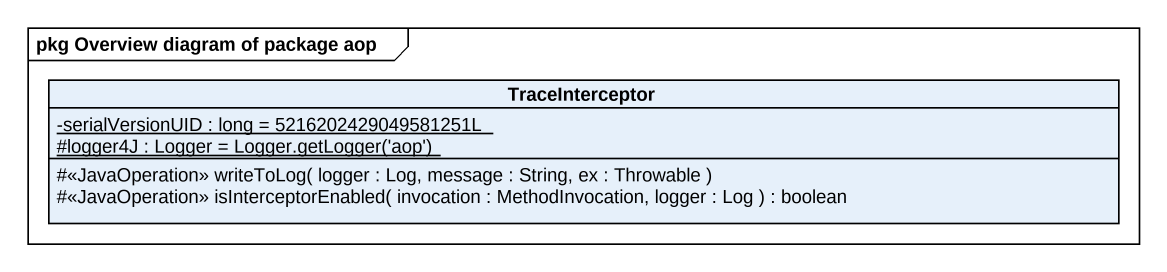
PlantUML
@startuml
mainframe pkg Overview diagram of package aop
hide circle
hide empty members
skinparam classAttributeIconSize 0
class TraceInterceptor {
  {static} -serialVersionUID : long = 5216202429049581251L
  {static} {field} #logger4J : Logger = Logger.getLogger('aop')
  #<<JavaOperation>> writeToLog( logger : Log, message : String, ex : Throwable )
  #<<JavaOperation>> isInterceptorEnabled( invocation : MethodInvocation, logger : Log ) : boolean
}
@enduml
